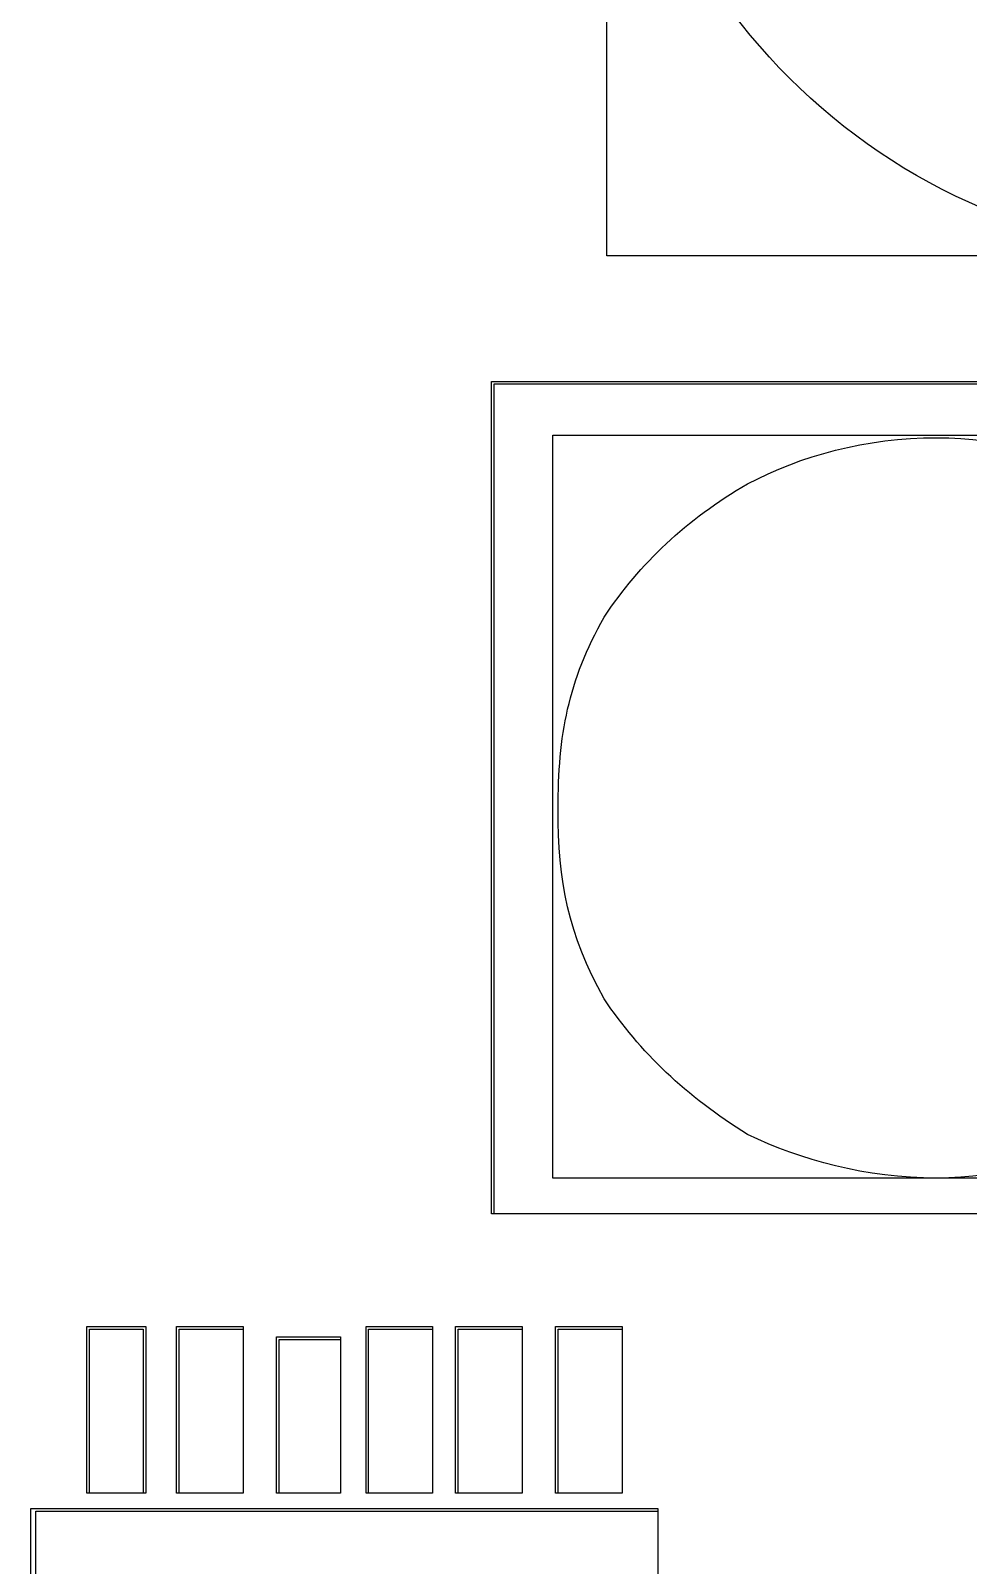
# Model space of a CAD drawing. Extents: x -52 to 498, y 3 to 363.
# Drawn here: x 78.71 to 82.37, y 90.02 to 96.01 of the extents above; entities that cross this region are included whole.
import ezdxf

# ---------------------------------------------------------------- set-up
doc = ezdxf.new("R2010")
doc.units = 0
doc.layers.add('RpiPaveiksliukas', color=7, linetype='CONTINUOUS')

msp = doc.modelspace()

# ---------------------------------------------------------------- linework, layer by layer
at = {"layer": 'RpiPaveiksliukas', "color": 7}
for points in [[(85.75034, 95.132524), (80.96034, 95.132524), (80.96034, 99.872524), (85.75034, 99.872524)], [(84.02034, 91.392525), (80.51034, 91.392525), (80.51034, 94.642525), (84.02034, 94.642525)], [(82.29034, 94.632525), (84.02034, 94.632525), (84.02034, 91.392525), (80.52034, 91.392525), (80.52034, 94.632525)], [(82.29034, 94.632525), (84.02034, 94.632525), (84.02034, 91.392525), (80.52034, 91.392525), (80.52034, 94.632525)], [(83.73034, 91.532525), (80.75034, 91.532525), (80.75034, 94.432525), (83.73034, 94.432525)], [(80.77034, 92.972525)], [(80.77034, 92.972525)], [(79.16034, 90.302525), (78.93034, 90.302525), (78.93034, 90.952525), (79.16034, 90.952525)], [(79.04034, 90.942525), (79.15034, 90.942525), (79.15034, 90.302525), (78.94034, 90.302525), (78.94034, 90.942525)], [(79.04034, 90.942525), (79.15034, 90.942525), (79.15034, 90.302525), (78.94034, 90.302525), (78.94034, 90.942525)], [(79.54034, 90.302525), (79.28034, 90.302525), (79.28034, 90.952525), (79.54034, 90.952525)], [(79.40034, 90.942525), (79.54034, 90.942525), (79.54034, 90.302525), (79.29034, 90.302525), (79.29034, 90.942525)], [(79.40034, 90.942525), (79.54034, 90.942525), (79.54034, 90.302525), (79.29034, 90.302525), (79.29034, 90.942525)], [(80.28034, 90.302525), (80.02034, 90.302525), (80.02034, 90.952525), (80.28034, 90.952525)], [(80.17034, 90.942525), (80.28034, 90.942525), (80.28034, 90.302525), (80.03034, 90.302525), (80.03034, 90.942525)], [(80.17034, 90.942525), (80.28034, 90.942525), (80.28034, 90.302525), (80.03034, 90.302525), (80.03034, 90.942525)], [(80.63034, 90.302525), (80.37034, 90.302525), (80.37034, 90.952525), (80.63034, 90.952525)], [(80.52034, 90.942525), (80.63034, 90.942525), (80.63034, 90.302525), (80.38034, 90.302525), (80.38034, 90.942525)], [(80.52034, 90.942525), (80.63034, 90.942525), (80.63034, 90.302525), (80.38034, 90.302525), (80.38034, 90.942525)], [(81.02034, 90.302525), (80.76034, 90.302525), (80.76034, 90.952525), (81.02034, 90.952525)], [(80.91034, 90.942525), (81.02034, 90.942525), (81.02034, 90.302525), (80.77034, 90.302525), (80.77034, 90.942525)], [(80.91034, 90.942525), (81.02034, 90.942525), (81.02034, 90.302525), (80.77034, 90.302525), (80.77034, 90.942525)], [(79.92034, 90.302525), (79.67034, 90.302525), (79.67034, 90.912525), (79.92034, 90.912525)], [(79.78034, 90.902525), (79.92034, 90.902525), (79.92034, 90.302525), (79.68034, 90.302525), (79.68034, 90.902525)], [(79.78034, 90.902525), (79.92034, 90.902525), (79.92034, 90.302525), (79.68034, 90.302525), (79.68034, 90.902525)], [(81.16034, 87.972525), (78.71034, 87.972525), (78.71034, 90.242525), (81.16034, 90.242525)], [(79.92034, 90.232525), (81.16034, 90.232525), (81.16034, 87.972525), (78.73034, 87.972525), (78.73034, 90.232525)], [(79.92034, 90.232525), (81.16034, 90.232525), (81.16034, 87.972525), (78.73034, 87.972525), (78.73034, 90.232525)]]:
    msp.add_lwpolyline(points, close=True, dxfattribs=at)
for points in [[(83.35034, 95.132524), (82.04034, 95.132524), (80.98034, 96.192524), (80.98034, 97.502524)], [(83.35034, 95.132524), (82.04034, 95.132524), (80.98034, 96.192524), (80.98034, 97.502524)], [(81.51034, 94.242525), (81.72034, 94.352525), (81.97034, 94.422525), (82.25034, 94.422525)], [(81.51034, 94.242525), (81.72034, 94.352525), (81.97034, 94.422525), (82.25034, 94.422525)], [(82.25034, 94.422525), (82.50034, 94.422525), (82.75034, 94.352525), (82.99034, 94.242525)], [(82.25034, 94.422525), (82.50034, 94.422525), (82.75034, 94.352525), (82.99034, 94.242525)], [(80.95034, 93.722525), (81.09034, 93.932525), (81.27034, 94.102525), (81.51034, 94.242525)], [(80.95034, 93.722525), (81.09034, 93.932525), (81.27034, 94.102525), (81.51034, 94.242525)], [(80.77034, 92.972525), (80.77034, 93.262525), (80.81034, 93.472525), (80.95034, 93.722525)], [(80.77034, 92.972525), (80.77034, 93.262525), (80.81034, 93.472525), (80.95034, 93.722525)], [(80.95034, 92.232525), (80.81034, 92.482525), (80.77034, 92.692525), (80.77034, 92.972525)], [(80.95034, 92.232525), (80.81034, 92.482525), (80.77034, 92.692525), (80.77034, 92.972525)], [(81.51034, 91.702525), (81.27034, 91.852525), (81.09034, 92.022525), (80.95034, 92.232525)], [(81.51034, 91.702525), (81.27034, 91.852525), (81.09034, 92.022525), (80.95034, 92.232525)], [(82.25034, 91.532525), (81.97034, 91.532525), (81.72034, 91.602525), (81.51034, 91.702525)], [(82.25034, 91.532525), (81.97034, 91.532525), (81.72034, 91.602525), (81.51034, 91.702525)], [(82.99034, 91.702525), (82.75034, 91.602525), (82.50034, 91.532525), (82.25034, 91.532525)], [(82.99034, 91.702525), (82.75034, 91.602525), (82.50034, 91.532525), (82.25034, 91.532525)]]:
    msp.add_open_spline(points, degree=3, dxfattribs=at)

doc.saveas('drawing.dxf')
